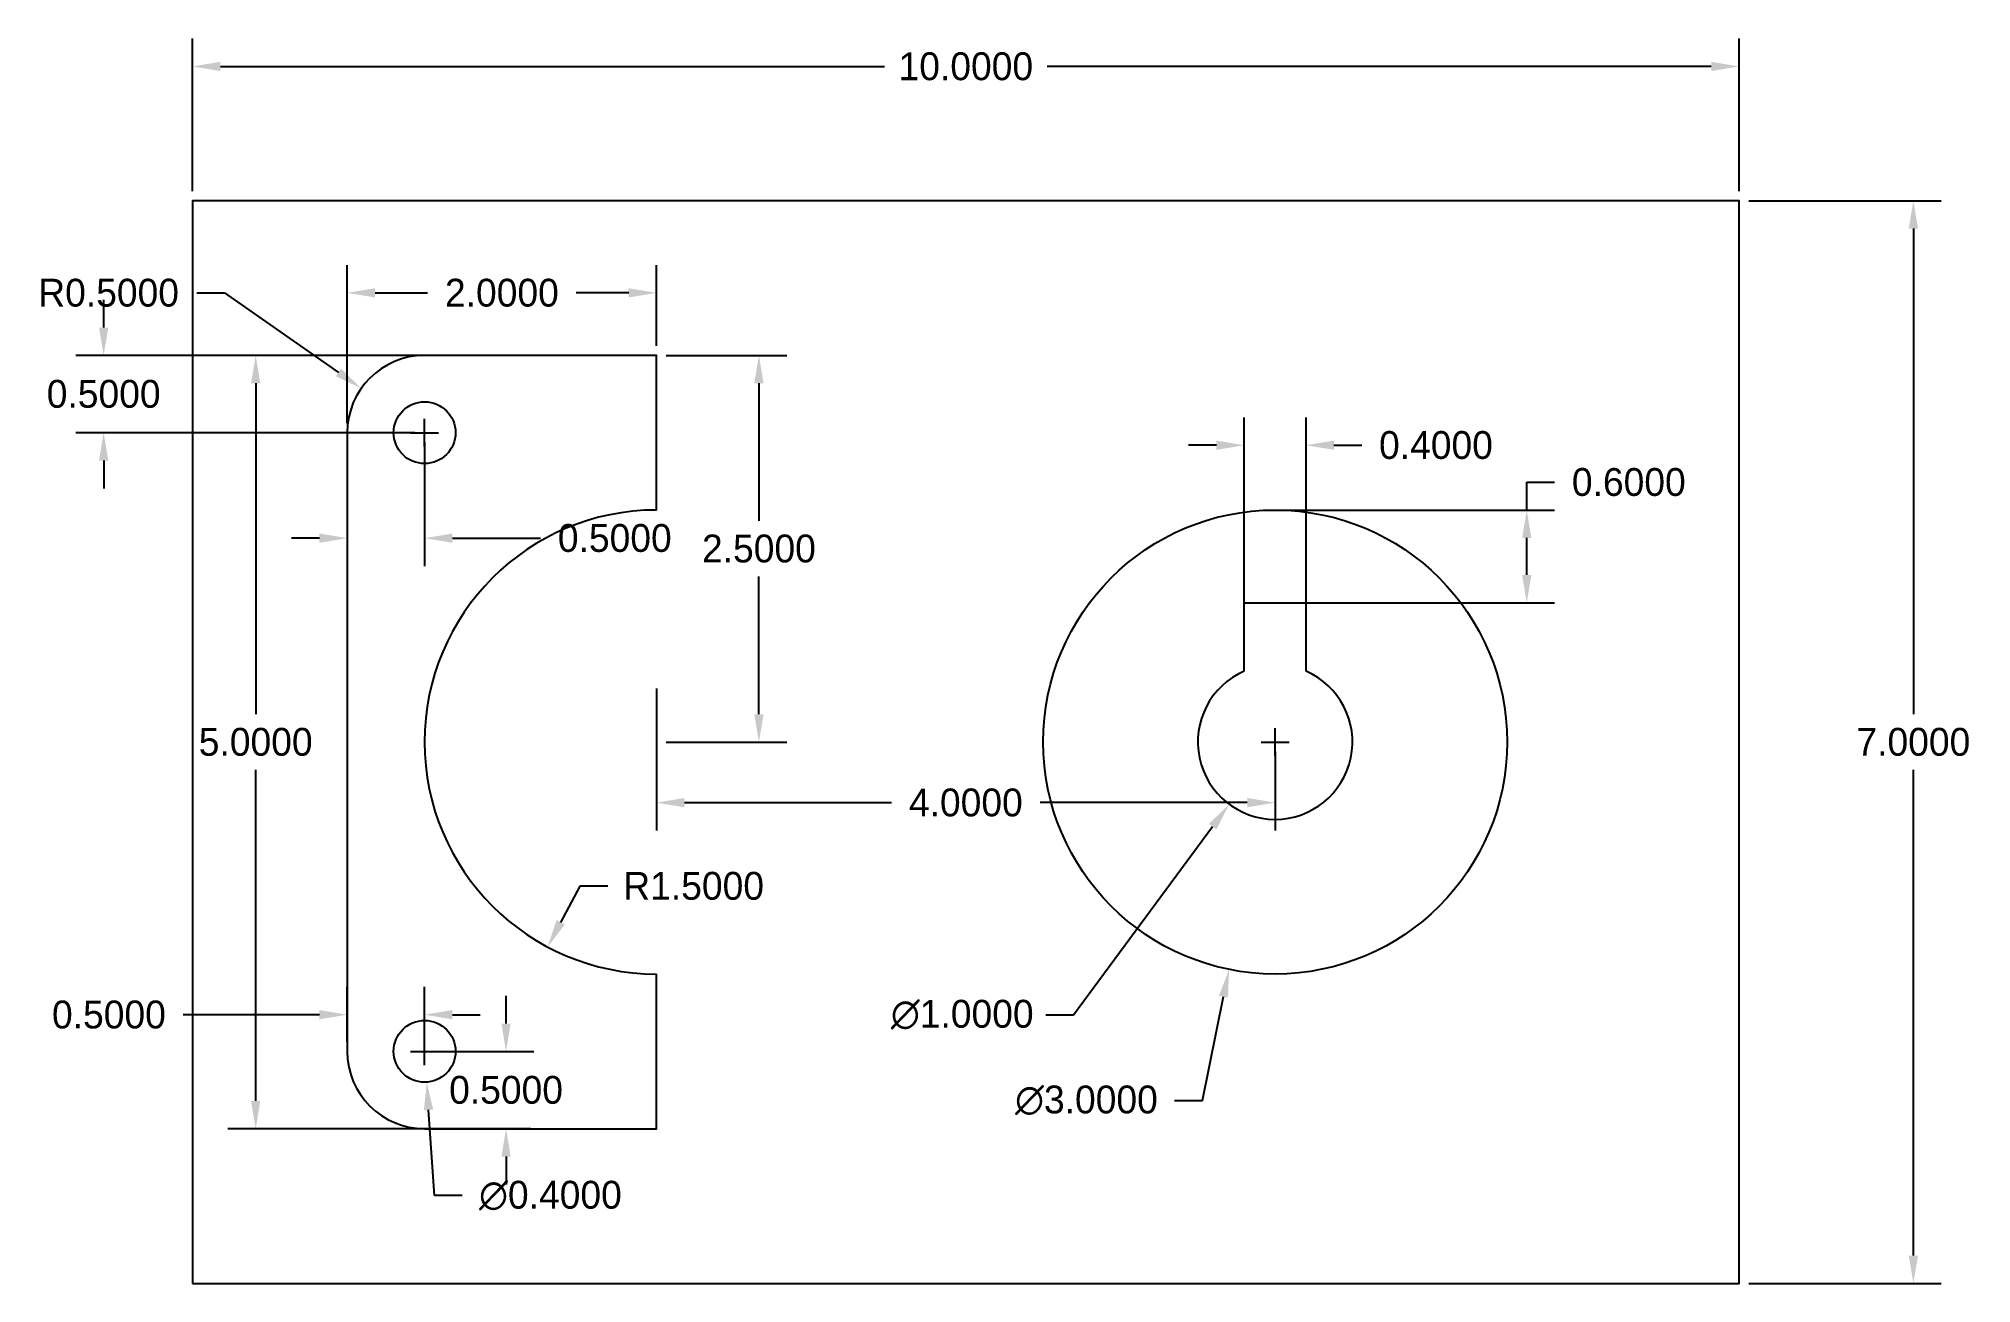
# Model space of a CAD drawing. Header units: inches. Extents: x -1 to 11.5, y 0 to 8.
import ezdxf

# ---------------------------------------------------------------- set-up
doc = ezdxf.new("R2010")
doc.units = ezdxf.units.IN
doc.header["$MEASUREMENT"] = 0
doc.dimstyles.get("Standard").update_dxf_attribs({"dimtxt": 0.18, "dimasz": 0.18, "dimexe": 0.18, "dimexo": 0.0625, "dimgap": 0.09, "dimtad": 0, "dimtih": 1, "dimtoh": 1, "dimdec": 4, "dimzin": 0, "dimdsep": 46, "dimtxsty": 'Standard', "dimcen": 0.09, "dimadec": 0, "dimazin": 0, "dimtfac": 1, "dimtdec": 4, "dimtofl": 0, "dimtmove": 0, "dimatfit": 3, "dimfxl": 1, "dimtolj": 1, "dimtzin": 0, "dimarcsym": 0})

# ---------------------------------------------------------------- blocks, each defined once
blk = doc.blocks.new('*D17')
at = {"color": 0, "lineweight": -2}
for p, q in [((0, 7.062), (0, 8.048)), ((10, 7.062), (10, 8.048)), ((0.18, 7.868), (4.475, 7.868)), ((9.82, 7.868), (5.525, 7.868))]:
    blk.add_line(p, q, dxfattribs=at)
at = {"color": 0}
for points in [[(0.18, 7.898), (0.18, 7.838), (0, 7.868)], [(9.82, 7.898), (9.82, 7.838), (10, 7.868)]]:
    blk.add_solid(points, dxfattribs=at)
at = {"layer": 'Defpoints', "color": 0}
for p in [(10, 7.868), (0, 7), (10, 7)]:
    blk.add_point(p, dxfattribs=at)
at = {"color": 0, "insert": (5, 7.868), "char_height": 0.18, "attachment_point": 5}
blk.add_mtext('\\A1;10.0000', dxfattribs=at)
blk = doc.blocks.new('*D18')
at = {"color": 0, "lineweight": -2}
for p, q in [((10.062, 7), (11.307, 7)), ((11.127, 6.82), (11.127, 3.68)), ((11.127, 0.18), (11.127, 3.32)), ((10.062, 0), (11.307, 0))]:
    blk.add_line(p, q, dxfattribs=at)
at = {"color": 0}
for points in [[(11.097, 6.82), (11.157, 6.82), (11.127, 7)], [(11.097, 0.18), (11.157, 0.18), (11.127, 0)]]:
    blk.add_solid(points, dxfattribs=at)
at = {"layer": 'Defpoints', "color": 0}
for p in [(10, 7), (10, 0), (11.127, 0)]:
    blk.add_point(p, dxfattribs=at)
at = {"color": 0, "insert": (11.127, 3.5), "char_height": 0.18, "attachment_point": 5}
blk.add_mtext('\\A1;7.0000', dxfattribs=at)
blk = doc.blocks.new('*D19')
at = {"color": 0, "lineweight": -2}
for p, q in [((1, 5.562), (1, 6.584)), ((3, 6.062), (3, 6.584)), ((1.18, 6.404), (1.52, 6.404)), ((2.82, 6.404), (2.48, 6.404))]:
    blk.add_line(p, q, dxfattribs=at)
at = {"color": 0}
for points in [[(1.18, 6.434), (1.18, 6.374), (1, 6.404)], [(2.82, 6.434), (2.82, 6.374), (3, 6.404)]]:
    blk.add_solid(points, dxfattribs=at)
at = {"layer": 'Defpoints', "color": 0}
for p in [(1, 6.404), (3, 6), (1, 5.5)]:
    blk.add_point(p, dxfattribs=at)
at = {"color": 0, "insert": (2, 6.404), "char_height": 0.18, "attachment_point": 5}
blk.add_mtext('\\A1;2.0000', dxfattribs=at)
blk = doc.blocks.new('*D20')
at = {"color": 0, "lineweight": -2}
for p, q in [((2.188, 6), (0.228, 6)), ((0.408, 5.82), (0.408, 3.68)), ((0.408, 1.18), (0.408, 3.32)), ((2.188, 1), (0.228, 1))]:
    blk.add_line(p, q, dxfattribs=at)
at = {"color": 0}
for points in [[(0.378, 5.82), (0.438, 5.82), (0.408, 6)], [(0.378, 1.18), (0.438, 1.18), (0.408, 1)]]:
    blk.add_solid(points, dxfattribs=at)
at = {"layer": 'Defpoints', "color": 0}
for p in [(2.25, 6), (0.408, 1), (2.25, 1)]:
    blk.add_point(p, dxfattribs=at)
at = {"color": 0, "insert": (0.408, 3.5), "char_height": 0.18, "attachment_point": 5}
blk.add_mtext('\\A1;5.0000', dxfattribs=at)
blk = doc.blocks.new('*D21')
at = {"color": 0, "lineweight": -2}
for p, q in [((-0.575, 6.18), (-0.575, 6.36)), ((1.438, 6), (-0.755, 6)), ((1.438, 5.5), (-0.755, 5.5)), ((-0.575, 5.32), (-0.575, 5.14))]:
    blk.add_line(p, q, dxfattribs=at)
at = {"color": 0}
for points in [[(-0.605, 6.18), (-0.545, 6.18), (-0.575, 6)], [(-0.605, 5.32), (-0.545, 5.32), (-0.575, 5.5)]]:
    blk.add_solid(points, dxfattribs=at)
at = {"layer": 'Defpoints', "color": 0}
for p in [(-0.575, 6), (1.5, 6), (1.5, 5.5)]:
    blk.add_point(p, dxfattribs=at)
at = {"color": 0, "insert": (-0.575, 5.75), "char_height": 0.18, "attachment_point": 5}
blk.add_mtext('\\A1;0.5000', dxfattribs=at)
blk = doc.blocks.new('*D22')
at = {"color": 0, "lineweight": -2}
for p, q in [((1, 5.438), (1, 4.638)), ((1.5, 5.438), (1.5, 4.638)), ((0.82, 4.818), (0.64, 4.818)), ((1.68, 4.818), (2.25, 4.818))]:
    blk.add_line(p, q, dxfattribs=at)
at = {"color": 0}
for points in [[(0.82, 4.848), (0.82, 4.788), (1, 4.818)], [(1.68, 4.848), (1.68, 4.788), (1.5, 4.818)]]:
    blk.add_solid(points, dxfattribs=at)
at = {"layer": 'Defpoints', "color": 0}
for p in [(1, 5.5), (1.5, 5.5), (1, 4.818)]:
    blk.add_point(p, dxfattribs=at)
at = {"color": 0, "insert": (2.73, 4.818), "char_height": 0.18, "attachment_point": 5}
blk.add_mtext('\\A1;0.5000', dxfattribs=at)
blk = doc.blocks.new('*D23')
at = {"color": 0, "lineweight": -2}
for p, q in [((1, 1.562), (1, 1.917)), ((1.5, 1.562), (1.5, 1.917)), ((0.82, 1.737), (-0.061, 1.737)), ((1.68, 1.737), (1.86, 1.737))]:
    blk.add_line(p, q, dxfattribs=at)
at = {"color": 0}
for points in [[(0.82, 1.767), (0.82, 1.707), (1, 1.737)], [(1.68, 1.767), (1.68, 1.707), (1.5, 1.737)]]:
    blk.add_solid(points, dxfattribs=at)
at = {"layer": 'Defpoints', "color": 0}
for p in [(1, 1.737), (1, 1.5), (1.5, 1.5)]:
    blk.add_point(p, dxfattribs=at)
at = {"color": 0, "insert": (-0.541, 1.737), "char_height": 0.18, "attachment_point": 5}
blk.add_mtext('\\A1;0.5000', dxfattribs=at)
blk = doc.blocks.new('*D24')
at = {"color": 0, "lineweight": -2}
for p, q in [((2.027, 1.68), (2.027, 1.86)), ((1.562, 1.5), (2.207, 1.5)), ((1.562, 1), (2.207, 1)), ((2.027, 0.82), (2.027, 0.64))]:
    blk.add_line(p, q, dxfattribs=at)
at = {"color": 0}
for points in [[(1.997, 1.68), (2.057, 1.68), (2.027, 1.5)], [(1.997, 0.82), (2.057, 0.82), (2.027, 1)]]:
    blk.add_solid(points, dxfattribs=at)
at = {"layer": 'Defpoints', "color": 0}
for p in [(1.5, 1.5), (1.5, 1), (2.027, 1)]:
    blk.add_point(p, dxfattribs=at)
at = {"color": 0, "insert": (2.027, 1.25), "char_height": 0.18, "attachment_point": 5}
blk.add_mtext('\\A1;0.5000', dxfattribs=at)
blk = doc.blocks.new('*D25')
at = {"color": 0, "lineweight": -2}
for p, q in [((0.027, 6.404), (0.207, 6.404)), ((0.207, 6.404), (0.943, 5.89)), ((1.41, 5.5), (1.59, 5.5)), ((1.5, 5.41), (1.5, 5.59))]:
    blk.add_line(p, q, dxfattribs=at)
at = {"color": 0}
blk.add_solid([(0.96, 5.914), (0.926, 5.865), (1.09, 5.787)], dxfattribs=at)
at = {"layer": 'Defpoints', "color": 0}
for p in [(1.09, 5.787), (1.5, 5.5)]:
    blk.add_point(p, dxfattribs=at)
at = {"color": 0, "insert": (-0.543, 6.404), "char_height": 0.18, "attachment_point": 5}
blk.add_mtext('\\A1;R0.5000', dxfattribs=at)
blk = doc.blocks.new('*D26')
at = {"color": 0, "lineweight": -2}
for p, q in [((2.505, 2.569), (2.38, 2.334)), ((2.685, 2.569), (2.505, 2.569))]:
    blk.add_line(p, q, dxfattribs=at)
at = {"color": 0}
blk.add_solid([(2.354, 2.349), (2.407, 2.32), (2.296, 2.175)], dxfattribs=at)
at = {"layer": 'Defpoints', "color": 0}
for p in [(3, 3.5), (2.296, 2.175)]:
    blk.add_point(p, dxfattribs=at)
at = {"color": 0, "insert": (3.24, 2.569), "char_height": 0.18, "attachment_point": 5}
blk.add_mtext('\\A1;R1.5000', dxfattribs=at)
blk = doc.blocks.new('*D27')
at = {"color": 0, "lineweight": -2}
for p, q in [((1.41, 1.5), (1.59, 1.5)), ((1.5, 1.41), (1.5, 1.59)), ((1.564, 0.567), (1.526, 1.121)), ((1.744, 0.567), (1.564, 0.567))]:
    blk.add_line(p, q, dxfattribs=at)
at = {"color": 0}
blk.add_solid([(1.556, 1.123), (1.496, 1.119), (1.514, 1.3)], dxfattribs=at)
at = {"layer": 'Defpoints', "color": 0}
for p in [(1.486, 1.7), (1.514, 1.3)]:
    blk.add_point(p, dxfattribs=at)
at = {"color": 0, "insert": (2.314, 0.567), "char_height": 0.18, "attachment_point": 5}
blk.add_mtext('\\A1;∅0.4000', dxfattribs=at)
blk = doc.blocks.new('*D28')
at = {"color": 0, "lineweight": -2}
for p, q in [((3.062, 6), (3.842, 6)), ((3.662, 5.82), (3.662, 4.93)), ((3.662, 3.68), (3.662, 4.57)), ((3.062, 3.5), (3.842, 3.5))]:
    blk.add_line(p, q, dxfattribs=at)
at = {"color": 0}
for points in [[(3.632, 5.82), (3.692, 5.82), (3.662, 6)], [(3.632, 3.68), (3.692, 3.68), (3.662, 3.5)]]:
    blk.add_solid(points, dxfattribs=at)
at = {"layer": 'Defpoints', "color": 0}
for p in [(3, 6), (3, 3.5), (3.662, 3.5)]:
    blk.add_point(p, dxfattribs=at)
at = {"color": 0, "insert": (3.662, 4.75), "char_height": 0.18, "attachment_point": 5}
blk.add_mtext('\\A1;2.5000', dxfattribs=at)
blk = doc.blocks.new('*D29')
at = {"color": 0, "lineweight": -2}
for p, q in [((3, 3.847), (3, 2.928)), ((7, 3.438), (7, 2.928)), ((3.18, 3.108), (4.52, 3.108)), ((6.82, 3.108), (5.48, 3.108))]:
    blk.add_line(p, q, dxfattribs=at)
at = {"color": 0}
for points in [[(3.18, 3.138), (3.18, 3.078), (3, 3.108)], [(6.82, 3.138), (6.82, 3.078), (7, 3.108)]]:
    blk.add_solid(points, dxfattribs=at)
at = {"layer": 'Defpoints', "color": 0}
for p in [(3, 3.909), (7, 3.5), (3, 3.108)]:
    blk.add_point(p, dxfattribs=at)
at = {"color": 0, "insert": (5, 3.108), "char_height": 0.18, "attachment_point": 5}
blk.add_mtext('\\A1;4.0000', dxfattribs=at)
blk = doc.blocks.new('*D30')
at = {"color": 0, "lineweight": -2}
for p, q in [((6.8, 4.242), (6.8, 5.599)), ((7.2, 4.242), (7.2, 5.599)), ((6.62, 5.419), (6.44, 5.419)), ((7.38, 5.419), (7.56, 5.419))]:
    blk.add_line(p, q, dxfattribs=at)
at = {"color": 0}
for points in [[(6.62, 5.449), (6.62, 5.389), (6.8, 5.419)], [(7.38, 5.449), (7.38, 5.389), (7.2, 5.419)]]:
    blk.add_solid(points, dxfattribs=at)
at = {"layer": 'Defpoints', "color": 0}
for p in [(7.2, 5.419), (6.8, 4.179), (7.2, 4.179)]:
    blk.add_point(p, dxfattribs=at)
at = {"color": 0, "insert": (8.04, 5.419), "char_height": 0.18, "attachment_point": 5}
blk.add_mtext('\\A1;0.4000', dxfattribs=at)
blk = doc.blocks.new('*D31')
at = {"color": 0, "lineweight": -2}
for p, q in [((8.627, 5), (8.627, 5.18)), ((8.627, 5.18), (8.807, 5.18)), ((7.062, 5), (8.807, 5)), ((8.627, 4.58), (8.627, 4.82)), ((7.062, 4.4), (8.807, 4.4))]:
    blk.add_line(p, q, dxfattribs=at)
at = {"color": 0}
for points in [[(8.597, 4.82), (8.657, 4.82), (8.627, 5)], [(8.597, 4.58), (8.657, 4.58), (8.627, 4.4)]]:
    blk.add_solid(points, dxfattribs=at)
at = {"layer": 'Defpoints', "color": 0}
for p in [(7, 5), (8.627, 5), (7, 4.4)]:
    blk.add_point(p, dxfattribs=at)
at = {"color": 0, "insert": (9.287, 5.18), "char_height": 0.18, "attachment_point": 5}
blk.add_mtext('\\A1;0.6000', dxfattribs=at)
blk = doc.blocks.new('*D32')
at = {"color": 0, "lineweight": -2}
for p, q in [((6.91, 3.5), (7.09, 3.5)), ((7, 3.41), (7, 3.59)), ((5.697, 1.737), (6.596, 2.953)), ((5.517, 1.737), (5.697, 1.737))]:
    blk.add_line(p, q, dxfattribs=at)
at = {"color": 0}
blk.add_solid([(6.572, 2.971), (6.62, 2.935), (6.703, 3.098)], dxfattribs=at)
at = {"layer": 'Defpoints', "color": 0}
for p in [(7.297, 3.902), (6.703, 3.098)]:
    blk.add_point(p, dxfattribs=at)
at = {"color": 0, "insert": (4.977, 1.737), "char_height": 0.18, "attachment_point": 5}
blk.add_mtext('\\A1;∅1.0000', dxfattribs=at)
blk = doc.blocks.new('*D33')
at = {"color": 0, "lineweight": -2}
for p, q in [((6.91, 3.5), (7.09, 3.5)), ((7, 3.41), (7, 3.59)), ((6.53, 1.183), (6.666, 1.854)), ((6.35, 1.183), (6.53, 1.183))]:
    blk.add_line(p, q, dxfattribs=at)
at = {"color": 0}
blk.add_solid([(6.637, 1.859), (6.695, 1.848), (6.702, 2.03)], dxfattribs=at)
at = {"layer": 'Defpoints', "color": 0}
for p in [(7.298, 4.97), (6.702, 2.03)]:
    blk.add_point(p, dxfattribs=at)
at = {"color": 0, "insert": (5.78, 1.183), "char_height": 0.18, "attachment_point": 5}
blk.add_mtext('\\A1;∅3.0000', dxfattribs=at)

msp = doc.modelspace()

# ---------------------------------------------------------------- linework, layer by layer
for p, q in [((6.8, 3.95826), (6.8, 4.4)), ((6.8, 4.4), (7.2, 4.4)), ((7.2, 3.95826), (7.2, 4.4))]:
    msp.add_line(p, q)
msp.add_lwpolyline([(0, 0), (10, 0), (10, 7), (0, 7)], close=True)
msp.add_lwpolyline([(3, 5), (3, 6), (1.5, 6, 0.41421356), (1, 5.5), (1, 1.5, 0.41421356), (1.5, 1), (3, 1), (3, 2)], format="xyb")
for centre, radius in [((1.5, 5.5), 0.2), ((7, 3.5), 1.5), ((1.5, 1.5), 0.2)]:
    msp.add_circle(centre, radius)
for centre, radius, start, end in [((3, 3.5), 1.5, 90, 270), ((7, 3.5), 0.5, 113.578178, 66.421822)]:
    msp.add_arc(centre, radius, start, end)

# ---------------------------------------------------------------- dimensions: what is measured, and where the dimension line sits
for base, p1, p2, picture, middle in [((10, 7.86766), (0, 7), (10, 7), '*D17', (5, 7.86766)), ((1, 6.40434), (3, 6), (1, 5.5), '*D19', (2, 6.40434)), ((7.2, 5.41854), (6.8, 4.17913), (7.2, 4.17913), '*D30', (8.04, 5.41854)), ((3, 3.10806), (7, 3.5), (3, 3.90902), '*D29', (5, 3.10806))]:
    dim = msp.add_linear_dim(base=base, p1=p1, p2=p2, dimstyle='Standard')
    dim.commit()
    dim.dimension.update_dxf_attribs({"geometry": picture, "text_midpoint": middle})
for base, p1, p2, picture, middle in [((11.12705, 0), (10, 7), (10, 0), '*D18', (11.12705, 3.5)), ((0.40786, 1), (2.25, 6), (2.25, 1), '*D20', (0.40786, 3.5)), ((3.66165, 3.5), (3, 6), (3, 3.5), '*D28', (3.66165, 4.75)), ((8.62715, 5), (7, 4.4), (7, 5), '*D31', (9.28715, 5.18)), ((2.02704, 1), (1.5, 1.5), (1.5, 1), '*D24', (2.02704, 1.25))]:
    dim = msp.add_linear_dim(base=base, p1=p1, p2=p2, angle=90, dimstyle='Standard')
    dim.commit()
    dim.dimension.update_dxf_attribs({"geometry": picture, "text_midpoint": middle})
for center, mpoint, picture, middle in [((1.5, 5.5), (1.09031, 5.78663), '*D25', (-0.54261, 6.40434)), ((3, 3.5), (2.29595, 2.1755), '*D26', (3.24009, 2.56894))]:
    dim = msp.add_radius_dim(center=center, mpoint=mpoint, dimstyle='Standard')
    dim.commit()
    dim.dimension.update_dxf_attribs({"geometry": picture, "text_midpoint": middle, "dimtype": 164})
dim = msp.add_linear_dim(base=(-0.57483, 6), p1=(1.5, 5.5), p2=(1.5, 6), angle=90, dimstyle='Standard')
dim.commit()
dim.dimension.update_dxf_attribs({"geometry": '*D21', "text_midpoint": (-0.57483, 5.75), "dimtype": 160})
for base, p1, p2, picture, middle in [((1, 4.81781), (1.5, 5.5), (1, 5.5), '*D22', (2.73, 4.81781)), ((1, 1.73717), (1.5, 1.5), (1, 1.5), '*D23', (-0.54071, 1.73717))]:
    dim = msp.add_linear_dim(base=base, p1=p1, p2=p2, dimstyle='Standard')
    dim.commit()
    dim.dimension.update_dxf_attribs({"geometry": picture, "text_midpoint": middle, "dimtype": 160})
for p1, p2, picture, middle in [((7.2982, 4.97006), (6.7018, 2.02994), '*D33', (5.77992, 1.18266)), ((7.29717, 3.90211), (6.70283, 3.09789), '*D32', (4.9772, 1.73717)), ((1.48623, 1.69953), (1.51377, 1.30047), '*D27', (2.31442, 0.56653))]:
    dim = msp.add_diameter_dim_2p(p1=p1, p2=p2, dimstyle='Standard')
    dim.commit()
    dim.dimension.update_dxf_attribs({"geometry": picture, "text_midpoint": middle, "dimtype": 163})

doc.saveas('drawing.dxf')
